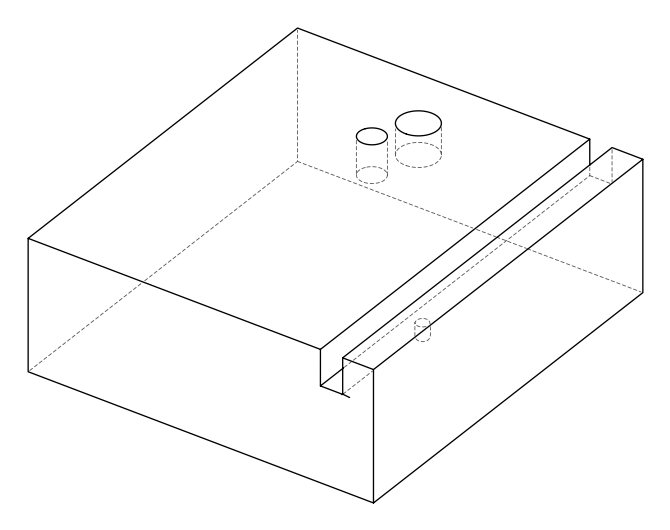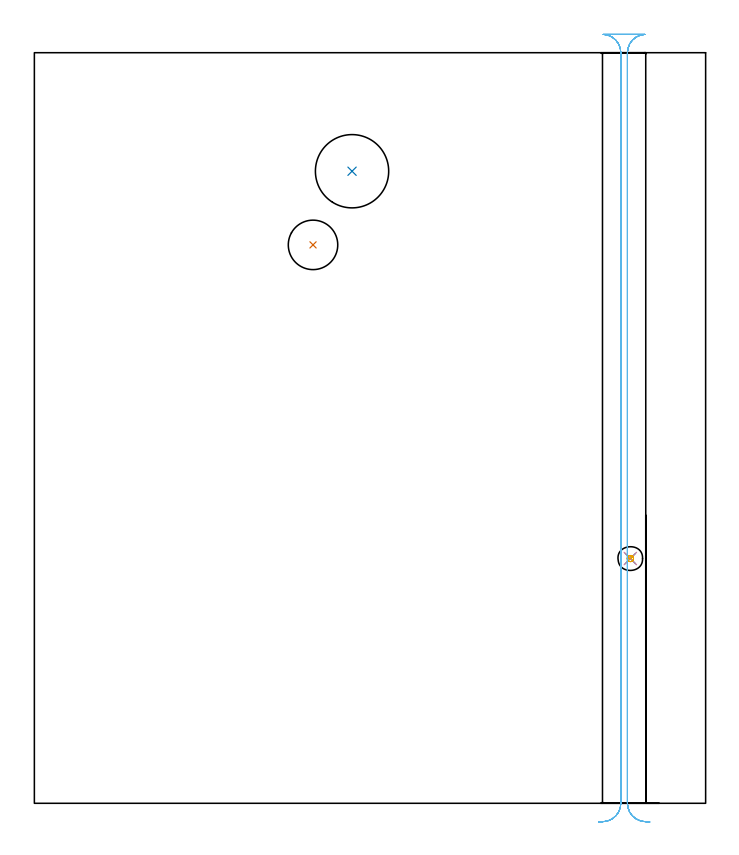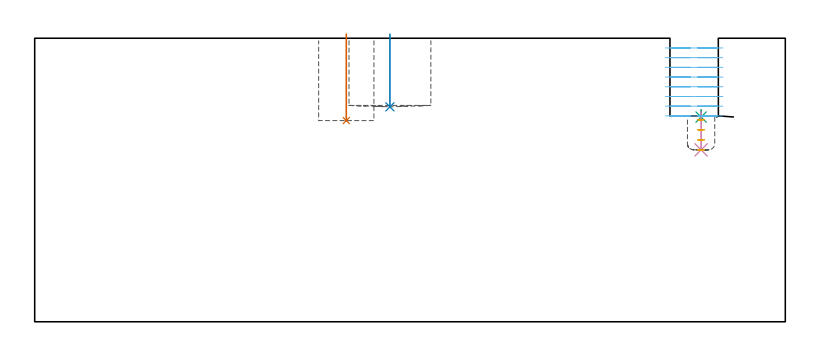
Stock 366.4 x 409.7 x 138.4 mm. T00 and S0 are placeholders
(PLAN: 6 operations, 5 tool changes, 15.4 min)
(1 INDEXABLE_INSERT_DRILL_BLIND_HOLE_FROM_SOLID | STEP1POCKET | UGT0302_006 | 0.17 min | 22998 mm3)
(2 INDEXABLE_INSERT_DRILL_BLIND_HOLE_FROM_SOLID_1 | STEP1POCKET_2 | NXT0302_035 | 0.14 min | 41484 mm3)
(3 SPOT_DRILL | STEP1POCKET_1 | NXT0321_9005460120000 | 0.04 min | 4183 mm3)
(4 DRILL_BLIND_HOLE_INTO_CENTER | STEP1POCKET_1 | NXT0301_128 | 0.08 min | 1838 mm3)
(5 MILL_ROUGH_BLIND_HOLE_CONTOUR | STEP1POCKET_1 | UGT0201_089 | Spiral | 0.31 min | 1047 mm3)
(6 MILL_RECTANGULAR_SLOT | SLOT_RECTANGULAR | UGT0201_094 | Follow Part, ap 5, ae 75% | 14.66 min | 361712 mm3)
(TOOL UGT0302_006 | Indexable Insert Drill 27mm | D27 PA180 FL50 Z2)
(TOOL NXT0302_035 | Index. Insert Drill 40mm [880-D4000L40-05] | D40 PA176 FL200 Z2)
(TOOL NXT0321_9005460120000 | NC Spot Drill, 142deg, 12mm, Carbide, Uncoated | D12 PA142 FL30 Z2)
(TOOL NXT0301_128 | Carbide Drill 12mm [861.1-1200-036A1-GP GC34] | D12 PA150 FL37.4 Z2)
(TOOL UGT0201_089 | End mill 10 mm | D10 R3 FL22 Z4)
(TOOL UGT0201_094 | End mill 20 mm | D20 FL38 Z4)
(OP 1 INDEXABLE_INSERT_DRILL_BLIND_HOLE_FROM_SOLID)
G17 G21 G94 G90
T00 M6
G54
G17 G0 G90 X152.1 Y304.8 S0 M3
G43 Z148.4 H0
G94 G81 G98 Z98.2 F250. R140.4
G80
M5
M2
(OP 2 INDEXABLE_INSERT_DRILL_BLIND_HOLE_FROM_SOLID_1)
G17 G21 G94 G90
T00 M6
G54
G17 G0 G90 X173.4 Y345. S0 M3
G43 Z148.4 H1
G94 G81 G98 Z104.9 F250. R140.4
G80
M5
M2
(OP 3 SPOT_DRILL)
G17 G21 G94 G90
T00 M6
G54
G17 G0 G90 X325.3 Y133.6 S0 M3
G43 Z148.4 H0
G94 G81 G98 Z99.923 F250. R103.5
G80
M5
M2
(OP 4 DRILL_BLIND_HOLE_INTO_CENTER)
G17 G21 G94 G90
T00 M6
G54
G17 G0 G90 X325.3 Y133.6 S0 M3
G43 Z148.4 H1
G94 G81 G98 Z83.9 F250. R102.5
G80
M5
M2
(OP 5 MILL_ROUGH_BLIND_HOLE_CONTOUR)
G17 G21 G94 G90
T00 M6
G54
G17 G0 G90 X325.3 Y133.6 S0 M3
G43 Z148.4 H0
Z98.6
G94 G3 X325.903 Y134.697 R0.714 F250.
X324.389 Y135.035 R1.097
X323.865 Y132.689 R1.7
X324.389 Y135.035 R-1.7
X324.127 Y133.862 R0.85
X325.3 Y133.6 R0.85
G0 Z148.4
Z93.7
G3 X325.903 Y134.697 R0.714
X324.389 Y135.035 R1.097
X323.865 Y132.689 R1.7
X324.389 Y135.035 R-1.7
X324.127 Y133.862 R0.85
X325.3 Y133.6 R0.85
G0 Z148.4
Z88.8
G3 X325.903 Y134.697 R0.714
X324.389 Y135.035 R1.097
X323.865 Y132.689 R1.7
X324.389 Y135.035 R-1.7
X324.127 Y133.862 R0.85
X325.3 Y133.6 R0.85
G0 Z148.4
Z83.9
G3 X325.903 Y134.697 R0.714
X324.389 Y135.035 R1.097
X323.865 Y132.689 R1.7
X324.389 Y135.035 R-1.7
X324.127 Y133.862 R0.85
X325.3 Y133.6 R0.85
G0 Z148.4
M5
M2
(OP 6 MILL_RECTANGULAR_SLOT)
G17 G21 G94 G90
T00 M6
G54
G17 G0 G90 X335.917 Y-10.202 S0 M3
G43 Z148.4 H0
Z133.662
G94 G1 X332.926 Y-9.97 F250.
G2 X323.7 Y0. R10. F500.
G1 Y409.7
G2 X333.253 Y419.69 R10.
G1 Y419.7
X310.547
Y419.69
G2 X320.1 Y409.7 R10.
G1 Y0.
G2 X310.874 Y-9.97 R10.
G1 X307.883 Y-10.202 F250.
G0 X335.917 Z128.925
G1 X332.926 Y-9.97
G2 X323.7 Y0. R10. F500.
G1 Y409.7
G2 X333.253 Y419.69 R10.
G1 Y419.7
X310.547
Y419.69
G2 X320.1 Y409.7 R10.
G1 Y0.
G2 X310.874 Y-9.97 R10.
G1 X307.883 Y-10.202 F250.
G0 X335.917 Z124.187
G1 X332.926 Y-9.97
G2 X323.7 Y0. R10. F500.
G1 Y409.7
G2 X333.253 Y419.69 R10.
G1 Y419.7
X310.547
Y419.69
G2 X320.1 Y409.7 R10.
G1 Y0.
G2 X310.874 Y-9.97 R10.
G1 X307.883 Y-10.202 F250.
G0 X335.917 Z119.45
G1 X332.926 Y-9.97
G2 X323.7 Y0. R10. F500.
G1 Y409.7
G2 X333.253 Y419.69 R10.
G1 Y419.7
X310.547
Y419.69
G2 X320.1 Y409.7 R10.
G1 Y0.
G2 X310.874 Y-9.97 R10.
G1 X307.883 Y-10.202 F250.
G0 X335.917 Z114.712
G1 X332.926 Y-9.97
G2 X323.7 Y0. R10. F500.
G1 Y409.7
G2 X333.253 Y419.69 R10.
G1 Y419.7
X310.547
Y419.69
G2 X320.1 Y409.7 R10.
G1 Y0.
G2 X310.874 Y-9.97 R10.
G1 X307.883 Y-10.202 F250.
G0 X335.917 Z109.975
G1 X332.926 Y-9.97
G2 X323.7 Y0. R10. F500.
G1 Y409.7
G2 X333.253 Y419.69 R10.
G1 Y419.7
X310.547
Y419.69
G2 X320.1 Y409.7 R10.
G1 Y0.
G2 X310.874 Y-9.97 R10.
G1 X307.883 Y-10.202 F250.
G0 X335.917 Z105.237
G1 X332.926 Y-9.97
G2 X323.7 Y0. R10. F500.
G1 Y409.7
G2 X333.253 Y419.69 R10.
G1 Y419.7
X310.547
Y419.69
G2 X320.1 Y409.7 R10.
G1 Y0.
G2 X310.874 Y-9.97 R10.
G1 X307.883 Y-10.202 F250.
G0 X335.917 Z100.5
G1 X332.926 Y-9.97
G2 X323.7 Y0. R10. F500.
G1 Y409.7
G2 X333.253 Y419.69 R10.
G1 Y419.7
X310.547
Y419.69
G2 X320.1 Y409.7 R10.
G1 Y0.
G2 X310.874 Y-9.97 R10.
G1 X307.883 Y-10.202 F250.
G0 Z148.4
M5
M2
